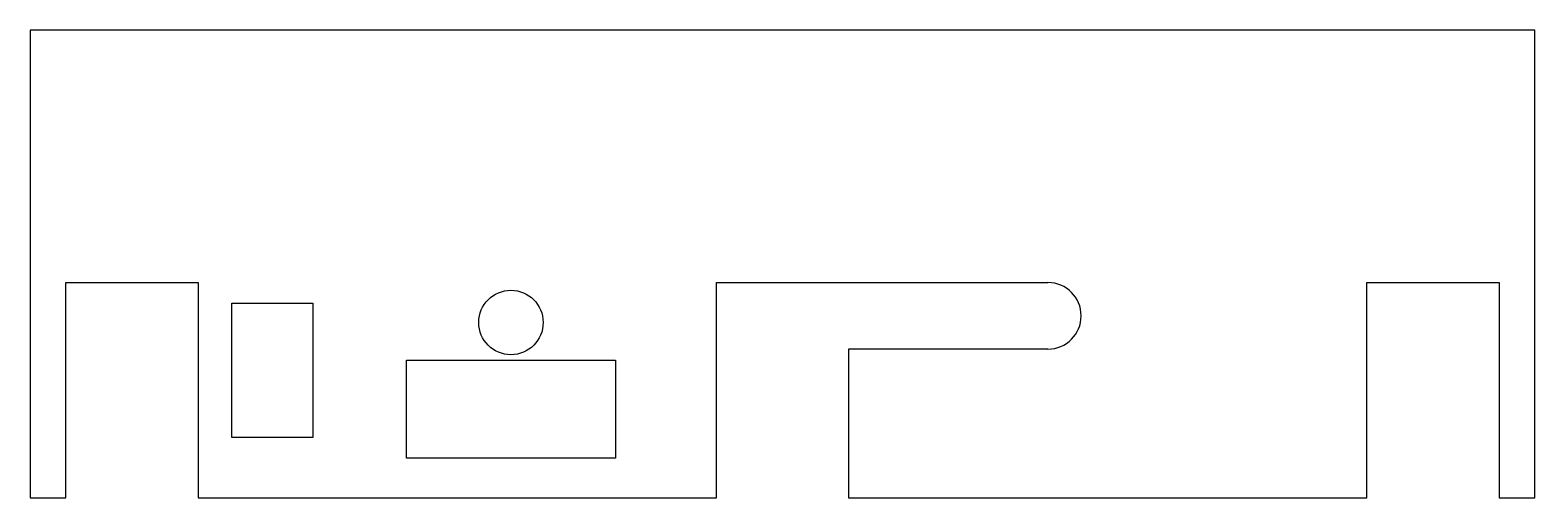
# Model space of a CAD drawing. Header units: millimetres. Extents: x 0 to 227, y 0 to 70.
import ezdxf

# ---------------------------------------------------------------- set-up
doc = ezdxf.new("R2010")
doc.units = ezdxf.units.MM
doc.layers.get('0').update_dxf_attribs({"linetype": 'CONTINUOUS'})

msp = doc.modelspace()

# ---------------------------------------------------------------- linework, layer by layer
for p, q in [((226.726, 70.4), (0, 70.4)), ((0, 70.4), (0, 0)), ((226.726, 0), (226.726, 70.4)), ((5.4, 0), (5.4, 32.4)), ((5.4, 32.4), (25.3, 32.4)), ((25.3, 32.4), (25.3, 0)), ((103.413, 0), (103.413, 32.4)), ((103.413, 32.4), (153.363, 32.4)), ((201.426, 0), (201.426, 32.4)), ((201.426, 32.4), (221.326, 32.4)), ((221.326, 32.4), (221.326, 0)), ((153.363, 22.4), (123.313, 22.4)), ((123.313, 22.4), (123.313, 0)), ((0, 0), (5.4, 0)), ((25.3, 0), (103.413, 0)), ((123.313, 0), (201.426, 0)), ((221.326, 0), (226.726, 0))]:
    msp.add_line(p, q)
for points in [[(42.6, 29.3), (42.6, 9.1), (30.4, 9.1), (30.4, 29.3)], [(88.2, 20.75), (88.2, 6), (56.7, 6), (56.7, 20.75)]]:
    msp.add_lwpolyline(points, close=True)
msp.add_circle((72.45, 26.4), 4.85)
msp.add_arc((153.363, 27.4), 5, -90, 90)

doc.saveas('drawing.dxf')
